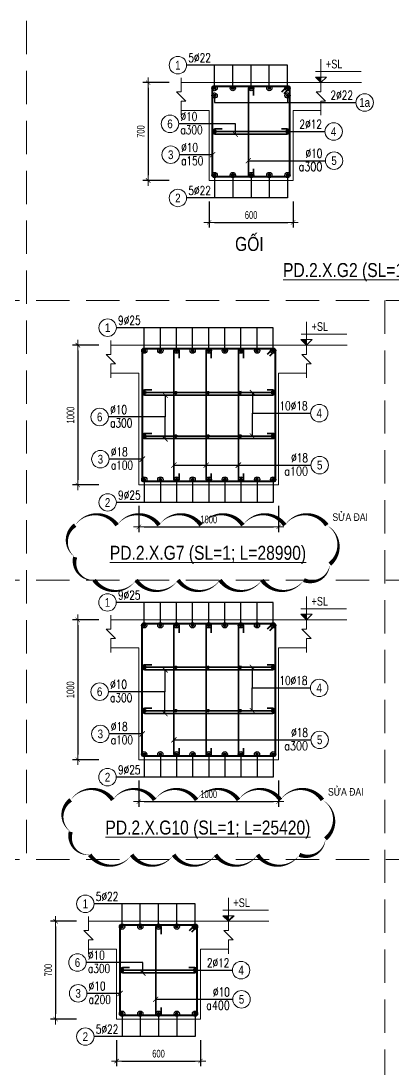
# Model space of a CAD drawing. Header units: millimetres. Extents: x 0 to 264070, y -218202 to 27271.
# Drawn here: x 230197 to 232858, y -173422 to -165923 of the extents above; entities that cross this region are included whole.
import ezdxf
from ezdxf.enums import TextEntityAlignment as Align

# ---------------------------------------------------------------- set-up
doc = ezdxf.new("R2010")
doc.units = ezdxf.units.MM
doc.header["$PDMODE"] = 3
doc.linetypes.add('HIDDEN2', pattern=[4.7625, 3.175, -1.5875])
doc.layers.get('0').update_dxf_attribs({"lineweight": 20})
doc.layers.get('Defpoints').update_dxf_attribs({"color": 151, "lineweight": 9})
for name, color, linetype, lineweight in [('00-TT.Text', 4, 'Continuous', 13), ('NDC_S_ANNO', 7, 'Continuous', 20), ('NDC_S_CONTINUOUS', 3, 'Continuous', 20), ('NDC_S_DIM', 1, 'Continuous', 15), ('NDC_S_HIDDEN', 8, 'HIDDEN2', 13), ('NDC_S_REBAR', 4, 'Continuous', 35), ('NDC_S_STIRRUP', 4, 'Continuous', 40), ('NDC_S_TEXT SYMBOL', 7, 'Continuous', 20), ('NDC_S_THIN LINE', 8, 'Continuous', 9), ('NDC_S_VN TEXT', 7, 'Continuous', 20)]:
    doc.layers.add(name, color=color, linetype=linetype, lineweight=lineweight)
doc.layers.add('2020-08-27', color=3, linetype='Continuous', lineweight=20, plot=False)
doc.styles.add('ARIAL', font='arial.ttf', dxfattribs={"width": 0.8})
doc.styles.add('NDC_ANNO', font='', dxfattribs={"width": 0.8})
doc.styles.add('NDC_DIM', font='', dxfattribs={"width": 0.75})
doc.styles.add('NDC_EN TXT', font='romans.shx', dxfattribs={"width": 0.8})
doc.styles.get('NDC_ANNO').set_extended_font_data('Dotum')
doc.styles.get('NDC_DIM').set_extended_font_data('Dotum')
doc.dimstyles.new('NDC_dim_25', dxfattribs={"dimscale": 25, "dimtxt": 2.2, "dimasz": 1.5, "dimexe": 1.5, "dimexo": 2.5, "dimgap": 1, "dimtad": 1, "dimdec": 0, "dimzin": 0, "dimdsep": 46, "dimtxsty": 'NDC_DIM', "dimblk": 'DIMMARK', "dimcen": 0.09, "dimdle": 1.2, "dimclrd": 1, "dimclre": 1, "dimclrt": 3, "dimadec": 0, "dimazin": 0, "dimtfac": 1, "dimtdec": 0, "dimtix": 1, "dimtofl": 0, "dimtmove": 0, "dimatfit": 3, "dimfxl": 6, "dimfxlon": 1, "dimtolj": 1, "dimtzin": 0, "dimarcsym": 0})

# ---------------------------------------------------------------- blocks, each defined once
blk = doc.blocks.new('kata_block_TD')
at = {"color": 6, "linetype": 'ByBlock', "lineweight": -2, "style": 'ARIAL', "width": 0.8}
blk.add_attdef('SECTDET2', text='', height=5, dxfattribs=at).set_placement((0, 7.97), align=Align.CENTER)
at = {"color": 0, "linetype": 'ByBlock', "lineweight": -2, "style": 'ARIAL', "width": 0.8}
blk.add_attdef('SECTDET1', text='', height=5, dxfattribs=at).set_placement((0, 1.47), align=Align.CENTER)
at = {"color": 3, "lineweight": 25, "style": 'ARIAL', "width": 0.8}
blk.add_attdef('SSCALE', text='', height=2.5, dxfattribs=at).set_placement((0, -4), align=Align.CENTER)
blk = doc.blocks.new('kata_block_CT')
at = {"layer": 'NDC_S_ANNO'}
blk.add_hatch(color=3, dxfattribs=at).paths.add_polyline_path([(0, 1.6), (-1.61, 1.6), (0, 0)])
at = {"layer": 'NDC_S_ANNO', "ltscale": 50}
h = blk.add_hatch(dxfattribs=at)
h.set_pattern_fill('ANSI31', color=256, scale=1.406, style=0)
h.paths.add_polyline_path([(0, 1.6), (0, 0), (1.61, 1.6)])
for p, q in [((-1.59, 3.14), (11.47, 3.14)), ((11.56, 0), (-1.64, 0))]:
    blk.add_line(p, q, dxfattribs=at)
for points in [[(0, 6.69), (0, 0)], [(0, 0), (-1.61, 1.6), (0, 1.6)], [(0, 0), (1.61, 1.6), (0, 1.6)]]:
    blk.add_lwpolyline(points, dxfattribs=at)
at = {"layer": 'NDC_S_ANNO', "color": 8, "ltscale": 50}
blk.add_lwpolyline([(0, 0), (-1.61, 1.6), (0, 1.6)], dxfattribs=at)
at = {"layer": 'NDC_S_TEXT SYMBOL', "color": 3, "style": 'NDC_ANNO', "width": 0.8}
blk.add_attdef('CT', (1.41, 4.07), '', height=2.5, dxfattribs=at)
blk = doc.blocks.new('DIMMARK')
at = {"layer": 'NDC_S_DIM', "color": 1}
blk.add_line((-1.5, 0), (1, 0), dxfattribs=at)
at = {"layer": 'NDC_S_DIM', "color": 2, "const_width": 0.1}
blk.add_lwpolyline([(-0.42, -0.42), (0.42, 0.42)], dxfattribs=at)
blk = doc.blocks.new('*D429')
at = {"layer": 'Defpoints', "color": 0, "transparency": 16777216}
for p in [(231542.9, -167064.6), (232142.9, -167064.6), (232142.9, -167364.6)]:
    blk.add_point(p, dxfattribs=at)
at = {"layer": 'NDC_S_DIM', "color": 1, "lineweight": -2, "transparency": 16777216}
for p, q in [((231542.9, -167214.6), (231542.9, -167402.1)), ((232142.9, -167214.6), (232142.9, -167402.1)), ((231580.4, -167364.6), (232105.4, -167364.6))]:
    blk.add_line(p, q, dxfattribs=at)
at = {"layer": 'NDC_S_DIM', "color": 1, "lineweight": -2, "transparency": 16777216, "xscale": 37.5, "yscale": 37.5, "zscale": 37.5, "rotation": 180}
blk.add_blockref('DIMMARK', (231542.9, -167364.6), dxfattribs=at)
at = {"layer": 'NDC_S_DIM', "color": 1, "lineweight": -2, "transparency": 16777216, "xscale": 37.5, "yscale": 37.5, "zscale": 37.5}
blk.add_blockref('DIMMARK', (232142.9, -167364.6), dxfattribs=at)
at = {"layer": 'NDC_S_DIM', "color": 3, "transparency": 16777216, "insert": (231842.9, -167312.1), "char_height": 55, "attachment_point": 5, "style": 'NDC_DIM'}
blk.add_mtext('\\A1;600', dxfattribs=at)
blk = doc.blocks.new('*D430')
at = {"layer": 'Defpoints', "color": 0, "transparency": 16777216}
for p in [(231612.6, -166364.6), (231106.6, -167064.6), (231612.6, -167064.6)]:
    blk.add_point(p, dxfattribs=at)
at = {"layer": 'NDC_S_DIM', "color": 1, "lineweight": -2, "transparency": 16777216}
for p, q in [((231256.6, -166364.6), (231069.1, -166364.6)), ((231106.6, -166402.1), (231106.6, -167027.1)), ((231256.6, -167064.6), (231069.1, -167064.6))]:
    blk.add_line(p, q, dxfattribs=at)
at = {"layer": 'NDC_S_DIM', "color": 1, "lineweight": -2, "transparency": 16777216, "xscale": 37.5, "yscale": 37.5, "zscale": 37.5}
for p, rotation in [((231106.6, -166364.6), 90), ((231106.6, -167064.6), 270)]:
    blk.add_blockref('DIMMARK', p, dxfattribs=dict(at, rotation=rotation))
at = {"layer": 'NDC_S_DIM', "color": 3, "transparency": 16777216, "insert": (231054.1, -166714.6), "char_height": 55, "attachment_point": 5, "rotation": 90, "style": 'NDC_DIM'}
blk.add_mtext('\\A1;700', dxfattribs=at)
blk = doc.blocks.new('kata_block_THEP')
at = {"layer": 'NDC_S_REBAR', "color": 0}
for p, q in [((-0.5, 0), (0.5, 0)), ((-0.35, 0.35), (0.35, -0.35)), ((0.35, 0.35), (-0.35, -0.35)), ((0, 0.5), (0, -0.5))]:
    blk.add_line(p, q, dxfattribs=at)
at = {"layer": 'NDC_S_REBAR', "color": 0, "const_width": 0.0833}
blk.add_lwpolyline([(-0.5, 0, 1), (0.5, 0, 1), (-0.5, 0, 1)], format="xyb", dxfattribs=at)
blk = doc.blocks.new('*U240')
blk.add_circle((-2.5, 0), 2.5)
at = {"layer": 'NDC_S_VN TEXT', "color": 3, "style": 'NDC_EN TXT', "width": 0.75}
blk.add_attdef('DK1', (0.5, 0.85), '', height=2.5, dxfattribs=at)
at = {"layer": 'NDC_S_VN TEXT', "color": 7, "style": 'ARIAL', "width": 0.8}
blk.add_attdef('SH2', text='', height=2.5, dxfattribs=at).set_placement((-2.5, 0), align=Align.MIDDLE)
blk = doc.blocks.new('*U241')
blk.add_circle((-2.5, 0), 2.5)
at = {"layer": 'NDC_S_VN TEXT', "color": 3, "style": 'NDC_EN TXT', "width": 0.75}
for tag, p in [('DK1', (0.5, 0.85)), ('KC1', (0.5, -2.97))]:
    blk.add_attdef(tag, p, '', height=2.5, dxfattribs=at)
at = {"layer": 'NDC_S_VN TEXT', "color": 7, "style": 'ARIAL', "width": 0.8}
blk.add_attdef('SH2', text='', height=2.5, dxfattribs=at).set_placement((-2.5, 0), align=Align.MIDDLE)
blk = doc.blocks.new('*U239')
blk.add_circle((2.5, 0), 2.5)
at = {"layer": 'NDC_S_VN TEXT', "color": 3, "style": 'NDC_EN TXT', "width": 0.75}
blk.add_attdef('DK2', text='', height=2.5, dxfattribs=at).set_placement((-0.85, 0.85), align=Align.RIGHT)
at = {"layer": 'NDC_S_VN TEXT', "color": 7, "style": 'ARIAL', "width": 0.8}
blk.add_attdef('SH3', text='', height=2.5, dxfattribs=at).set_placement((2.5, 0), align=Align.MIDDLE)
blk = doc.blocks.new('*U321')
blk.add_circle((2.5, 0), 2.5)
at = {"layer": 'NDC_S_VN TEXT', "color": 3, "style": 'NDC_EN TXT'}
for tag, width, p in [('DK2', 0.75, (-0.85, 0.85)), ('KC2', 0.8, (-0.85, -2.97))]:
    blk.add_attdef(tag, text='', height=2.5, dxfattribs=dict(at, width=width)).set_placement(p, align=Align.RIGHT)
at = {"layer": 'NDC_S_VN TEXT', "color": 7, "style": 'ARIAL', "width": 0.8}
blk.add_attdef('SH3', text='', height=2.5, dxfattribs=at).set_placement((2.5, 0), align=Align.MIDDLE)
blk = doc.blocks.new('*D451')
at = {"layer": 'Defpoints', "color": 0, "transparency": 16777216}
for p in [(231039.6, -171208.4), (232039.6, -171208.4), (232039.6, -171508.4)]:
    blk.add_point(p, dxfattribs=at)
at = {"layer": 'NDC_S_DIM', "color": 1, "lineweight": -2, "transparency": 16777216}
for p, q in [((231039.6, -171358.4), (231039.6, -171545.9)), ((232039.6, -171358.4), (232039.6, -171545.9)), ((231077.1, -171508.4), (232002.1, -171508.4))]:
    blk.add_line(p, q, dxfattribs=at)
at = {"layer": 'NDC_S_DIM', "color": 1, "lineweight": -2, "transparency": 16777216, "xscale": 37.5, "yscale": 37.5, "zscale": 37.5, "rotation": 180}
blk.add_blockref('DIMMARK', (231039.6, -171508.4), dxfattribs=at)
at = {"layer": 'NDC_S_DIM', "color": 1, "lineweight": -2, "transparency": 16777216, "xscale": 37.5, "yscale": 37.5, "zscale": 37.5}
blk.add_blockref('DIMMARK', (232039.6, -171508.4), dxfattribs=at)
at = {"layer": 'NDC_S_DIM', "color": 3, "transparency": 16777216, "insert": (231539.6, -171455.9), "char_height": 55, "attachment_point": 5, "style": 'NDC_DIM'}
blk.add_mtext('\\A1;1000', dxfattribs=at)
blk = doc.blocks.new('*D452')
at = {"layer": 'Defpoints', "color": 0, "transparency": 16777216}
for p in [(231109.3, -170208.4), (230603.3, -171208.4), (231109.3, -171208.4)]:
    blk.add_point(p, dxfattribs=at)
at = {"layer": 'NDC_S_DIM', "color": 1, "lineweight": -2, "transparency": 16777216}
for p, q in [((230753.3, -170208.4), (230565.8, -170208.4)), ((230603.3, -170245.9), (230603.3, -171170.9)), ((230753.3, -171208.4), (230565.8, -171208.4))]:
    blk.add_line(p, q, dxfattribs=at)
at = {"layer": 'NDC_S_DIM', "color": 1, "lineweight": -2, "transparency": 16777216, "xscale": 37.5, "yscale": 37.5, "zscale": 37.5}
for p, rotation in [((230603.3, -170208.4), 90), ((230603.3, -171208.4), 270)]:
    blk.add_blockref('DIMMARK', p, dxfattribs=dict(at, rotation=rotation))
at = {"layer": 'NDC_S_DIM', "color": 3, "transparency": 16777216, "insert": (230550.8, -170708.4), "char_height": 55, "attachment_point": 5, "rotation": 90, "style": 'NDC_DIM'}
blk.add_mtext('\\A1;1000', dxfattribs=at)
blk = doc.blocks.new('*D461')
at = {"layer": 'Defpoints', "color": 0, "transparency": 16777216}
for p in [(230881, -173064.6), (231481, -173064.6), (231481, -173364.6)]:
    blk.add_point(p, dxfattribs=at)
at = {"layer": 'NDC_S_DIM', "color": 1, "lineweight": -2, "transparency": 16777216}
for p, q in [((230881, -173214.6), (230881, -173402.1)), ((231481, -173214.6), (231481, -173402.1)), ((230918.5, -173364.6), (231443.5, -173364.6))]:
    blk.add_line(p, q, dxfattribs=at)
at = {"layer": 'NDC_S_DIM', "color": 1, "lineweight": -2, "transparency": 16777216, "xscale": 37.5, "yscale": 37.5, "zscale": 37.5, "rotation": 180}
blk.add_blockref('DIMMARK', (230881, -173364.6), dxfattribs=at)
at = {"layer": 'NDC_S_DIM', "color": 1, "lineweight": -2, "transparency": 16777216, "xscale": 37.5, "yscale": 37.5, "zscale": 37.5}
blk.add_blockref('DIMMARK', (231481, -173364.6), dxfattribs=at)
at = {"layer": 'NDC_S_DIM', "color": 3, "transparency": 16777216, "insert": (231181, -173312.1), "char_height": 55, "attachment_point": 5, "style": 'NDC_DIM'}
blk.add_mtext('\\A1;600', dxfattribs=at)
blk = doc.blocks.new('*D462')
at = {"layer": 'Defpoints', "color": 0, "transparency": 16777216}
for p in [(230950.6, -172364.6), (230444.6, -173064.6), (230950.6, -173064.6)]:
    blk.add_point(p, dxfattribs=at)
at = {"layer": 'NDC_S_DIM', "color": 1, "lineweight": -2, "transparency": 16777216}
for p, q in [((230594.6, -172364.6), (230407.1, -172364.6)), ((230444.6, -172402.1), (230444.6, -173027.1)), ((230594.6, -173064.6), (230407.1, -173064.6))]:
    blk.add_line(p, q, dxfattribs=at)
at = {"layer": 'NDC_S_DIM', "color": 1, "lineweight": -2, "transparency": 16777216, "xscale": 37.5, "yscale": 37.5, "zscale": 37.5}
for p, rotation in [((230444.6, -172364.6), 90), ((230444.6, -173064.6), 270)]:
    blk.add_blockref('DIMMARK', p, dxfattribs=dict(at, rotation=rotation))
at = {"layer": 'NDC_S_DIM', "color": 3, "transparency": 16777216, "insert": (230392.1, -172714.6), "char_height": 55, "attachment_point": 5, "rotation": 90, "style": 'NDC_DIM'}
blk.add_mtext('\\A1;700', dxfattribs=at)
blk = doc.blocks.new('*D912')
at = {"layer": 'Defpoints', "color": 0, "transparency": 16777216}
for p in [(231040.1, -169242.9), (232040.1, -169242.9), (232040.1, -169542.9)]:
    blk.add_point(p, dxfattribs=at)
at = {"layer": 'NDC_S_DIM', "color": 1, "lineweight": -2, "transparency": 16777216}
for p, q in [((231040.1, -169392.9), (231040.1, -169580.4)), ((232040.1, -169392.9), (232040.1, -169580.4)), ((231077.6, -169542.9), (232002.6, -169542.9))]:
    blk.add_line(p, q, dxfattribs=at)
at = {"layer": 'NDC_S_DIM', "color": 1, "lineweight": -2, "transparency": 16777216, "xscale": 37.5, "yscale": 37.5, "zscale": 37.5, "rotation": 180}
blk.add_blockref('DIMMARK', (231040.1, -169542.9), dxfattribs=at)
at = {"layer": 'NDC_S_DIM', "color": 1, "lineweight": -2, "transparency": 16777216, "xscale": 37.5, "yscale": 37.5, "zscale": 37.5}
blk.add_blockref('DIMMARK', (232040.1, -169542.9), dxfattribs=at)
at = {"layer": 'NDC_S_DIM', "color": 3, "transparency": 16777216, "insert": (231540.1, -169490.4), "char_height": 55, "attachment_point": 5, "style": 'NDC_DIM'}
blk.add_mtext('\\A1;1000', dxfattribs=at)
blk = doc.blocks.new('*D913')
at = {"layer": 'Defpoints', "color": 0, "transparency": 16777216}
for p in [(231109.8, -168242.9), (230603.8, -169242.9), (231109.8, -169242.9)]:
    blk.add_point(p, dxfattribs=at)
at = {"layer": 'NDC_S_DIM', "color": 1, "lineweight": -2, "transparency": 16777216}
for p, q in [((230753.8, -168242.9), (230566.3, -168242.9)), ((230603.8, -168280.4), (230603.8, -169205.4)), ((230753.8, -169242.9), (230566.3, -169242.9))]:
    blk.add_line(p, q, dxfattribs=at)
at = {"layer": 'NDC_S_DIM', "color": 1, "lineweight": -2, "transparency": 16777216, "xscale": 37.5, "yscale": 37.5, "zscale": 37.5}
for p, rotation in [((230603.8, -168242.9), 90), ((230603.8, -169242.9), 270)]:
    blk.add_blockref('DIMMARK', p, dxfattribs=dict(at, rotation=rotation))
at = {"layer": 'NDC_S_DIM', "color": 3, "transparency": 16777216, "insert": (230551.3, -168742.9), "char_height": 55, "attachment_point": 5, "rotation": 90, "style": 'NDC_DIM'}
blk.add_mtext('\\A1;1000', dxfattribs=at)

msp = doc.modelspace()

# ---------------------------------------------------------------- linework, layer by layer
at = {"layer": '2020-08-27'}
for points in [[(230584.5, -169530.7, 0, 30, -0.520567), (230884.5, -169530.7, 0, 30, -0.520567), (231184.5, -169530.7, 0, 30, -0.520567), (231484.5, -169530.7, 0, 30, -0.520567), (231784.5, -169530.7, 0, 30, -0.520567), (232084.5, -169530.7, 0, 30, -0.520567), (232384.5, -169530.7, 0, 30, -0.520567), (232406.1, -169809.1, 0, 30, -0.520567), (232220.3, -169923.4, 0, 30, -0.520567), (231920.3, -169923.4, 0, 30, -0.520567), (231620.3, -169923.4, 0, 30, -0.520567), (231320.3, -169923.4, 0, 30, -0.520567), (231020.3, -169923.4, 0, 30, -0.520567), (230720.3, -169923.4, 0, 30, -0.520567), (230584.5, -169759.3, 0, 30, -0.520567)], [(230553, -171496.3, 0, 30, -0.520567), (230853, -171496.3, 0, 30, -0.520567), (231153, -171496.3, 0, 30, -0.520567), (231453, -171496.3, 0, 30, -0.520567), (231753, -171496.3, 0, 30, -0.520567), (232053, -171496.3, 0, 30, -0.520567), (232353, -171496.3, 0, 30, -0.520567), (232374.5, -171774.7, 0, 30, -0.520567), (232188.8, -171889, 0, 30, -0.520567), (231888.8, -171889, 0, 30, -0.520567), (231588.8, -171889, 0, 30, -0.520567), (231288.8, -171889, 0, 30, -0.520567), (230988.8, -171889, 0, 30, -0.520567), (230688.8, -171889, 0, 30, -0.520567), (230553, -171724.8, 0, 30, -0.520567)]]:
    msp.add_lwpolyline(points, format="xyseb", close=True, dxfattribs=at)
at = {"layer": 'NDC_S_CONTINUOUS'}
for points in [[(231342.9, -166364.6), (231542.9, -166364.6), (231542.9, -166364.6), (232142.9, -166364.6), (232142.9, -166364.6), (232342.9, -166364.6)], [(231342.9, -166564.6), (231542.9, -166564.6), (231542.9, -167064.6), (232142.9, -167064.6), (232142.9, -166564.6), (232342.9, -166564.6)], [(230840.1, -168242.9), (231040.1, -168242.9), (231040.1, -168242.9), (232040.1, -168242.9), (232040.1, -168242.9), (232240.1, -168242.9)], [(230840.1, -168442.9), (231040.1, -168442.9), (231040.1, -169242.9), (232040.1, -169242.9), (232040.1, -168442.9), (232240.1, -168442.9)], [(230839.6, -170208.4), (231039.6, -170208.4), (231039.6, -170208.4), (232039.6, -170208.4), (232039.6, -170208.4), (232239.6, -170208.4)], [(230839.6, -170408.4), (231039.6, -170408.4), (231039.6, -171208.4), (232039.6, -171208.4), (232039.6, -170408.4), (232239.6, -170408.4)], [(230681, -172364.6), (230881, -172364.6), (230881, -172364.6), (231481, -172364.6), (231481, -172364.6), (231681, -172364.6)], [(230681, -172564.6), (230881, -172564.6), (230881, -173064.6), (231481, -173064.6), (231481, -172564.6), (231681, -172564.6)]]:
    msp.add_lwpolyline(points, dxfattribs=at)
at = {"layer": 'NDC_S_DIM'}
for centre in [(231581.9, -166457.1), (232103.9, -166457.1)]:
    msp.add_circle(centre, 18.8, dxfattribs=at)
at = {"layer": 'NDC_S_HIDDEN', "ltscale": 75}
for p, q in [((230237.4, -165923.4), (230237.4, -171923.4)), ((243045, -167923.4), (225114.4, -167923.4)), ((232798.9, -167923.4), (232798.9, -179923.4)), ((243045, -169923.4), (225114.4, -169923.4)), ((243045, -171923.4), (225114.4, -171923.4))]:
    msp.add_line(p, q, dxfattribs=at)
at = {"layer": 'NDC_S_REBAR'}
for points in [[(231861.3, -166456.9), (231861.3, -166408, 1), (231824.4, -166408), (231824.4, -167021.1, 1), (231861.3, -167021.1), (231861.3, -166981.9, -0.414214)], [(231635.3, -166696.1), (231586.4, -166696.1, 1), (231586.4, -166733), (232099.5, -166733, 1), (232099.5, -166696.1), (232060.2, -166696.1, -0.414214)], [(231328, -168335.2), (231328, -168286.3, 1), (231291.1, -168286.3), (231291.1, -169199.4, 1), (231328, -169199.4), (231328, -169160.2, -0.414214)], [(231558.5, -168335.2), (231558.5, -168286.3, 1), (231521.6, -168286.3), (231521.6, -169199.4, 1), (231558.5, -169199.4), (231558.5, -169160.2, -0.414214)], [(231789, -168335.2), (231789, -168286.3, 1), (231752.1, -168286.3), (231752.1, -169199.4, 1), (231789, -169199.4), (231789, -169160.2, -0.414214)], [(231132.4, -168563.4), (231083.5, -168563.4, 1), (231083.5, -168600.3), (231996.6, -168600.3, 1), (231996.6, -168563.4), (231957.4, -168563.4, -0.414214)], [(231132.4, -168874.4), (231083.5, -168874.4, 1), (231083.5, -168911.3), (231996.6, -168911.3, 1), (231996.6, -168874.4), (231957.4, -168874.4, -0.414214)], [(231327.6, -170300.8), (231327.6, -170251.9, 1), (231290.7, -170251.9), (231290.7, -171165, 1), (231327.6, -171165), (231327.6, -171125.7, -0.414214)], [(231558.1, -170300.8), (231558.1, -170251.9, 1), (231521.2, -170251.9), (231521.2, -171165, 1), (231558.1, -171165), (231558.1, -171125.7, -0.414214)], [(231788.6, -170300.8), (231788.6, -170251.9, 1), (231751.7, -170251.9), (231751.7, -171165, 1), (231788.6, -171165), (231788.6, -171125.7, -0.414214)], [(231132, -170529), (231083.1, -170529, 1), (231083.1, -170565.9), (231996.2, -170565.9, 1), (231996.2, -170529), (231956.9, -170529, -0.414214)], [(231132, -170840), (231083.1, -170840, 1), (231083.1, -170876.9), (231996.2, -170876.9, 1), (231996.2, -170840), (231956.9, -170840, -0.414214)], [(231199.3, -172456.9), (231199.3, -172408, 1), (231162.5, -172408), (231162.5, -173021.1, 1), (231199.3, -173021.1), (231199.3, -172981.9, -0.414214)], [(230973.3, -172696.1), (230924.4, -172696.1, 1), (230924.4, -172733), (231437.5, -172733, 1), (231437.5, -172696.1), (231398.3, -172696.1, -0.414214)]]:
    msp.add_lwpolyline(points, format="xyb", dxfattribs=at)
at = {"layer": 'NDC_S_STIRRUP'}
for points in [[(232063.9, -166429.6), (232103.9, -166389.6, -0.414214), (232117.9, -166403.6), (232117.9, -167025.6, -0.414214), (232103.9, -167039.6), (231581.9, -167039.6, -0.414214), (231567.9, -167025.6), (231567.9, -166403.6, -0.414214), (231581.9, -166389.6), (232103.9, -166389.6, -0.414214), (232117.9, -166403.6), (232077.9, -166443.6)], [(231961.1, -168307.9), (232001.1, -168267.9, -0.414214), (232015.1, -168281.9), (232015.1, -169203.9, -0.414214), (232001.1, -169217.9), (231079.1, -169217.9, -0.414214), (231065.1, -169203.9), (231065.1, -168281.9, -0.414214), (231079.1, -168267.9), (232001.1, -168267.9, -0.414214), (232015.1, -168281.9), (231975.1, -168321.9)], [(231960.6, -170273.4), (232000.6, -170233.4, -0.414214), (232014.6, -170247.4), (232014.6, -171169.4, -0.414214), (232000.6, -171183.4), (231078.6, -171183.4, -0.414214), (231064.6, -171169.4), (231064.6, -170247.4, -0.414214), (231078.6, -170233.4), (232000.6, -170233.4, -0.414214), (232014.6, -170247.4), (231974.6, -170287.4)], [(231402, -172429.6), (231442, -172389.6, -0.414214), (231456, -172403.6), (231456, -173025.6, -0.414214), (231442, -173039.6), (230920, -173039.6, -0.414214), (230906, -173025.6), (230906, -172403.6, -0.414214), (230920, -172389.6), (231442, -172389.6, -0.414214), (231456, -172403.6), (231416, -172443.6)]]:
    msp.add_lwpolyline(points, format="xyb", dxfattribs=at)
at = {"layer": 'NDC_S_THIN LINE'}
for points in [[(231342.9, -166597.9), (231342.9, -166497.9), (231376.3, -166497.9), (231309.6, -166431.2), (231342.9, -166431.2), (231342.9, -166331.2)], [(232342.9, -166597.9), (232342.9, -166497.9), (232376.3, -166497.9), (232309.6, -166431.2), (232342.9, -166431.2), (232342.9, -166331.2)], [(230840.1, -168476.2), (230840.1, -168376.2), (230873.4, -168376.2), (230806.7, -168309.5), (230840.1, -168309.5), (230840.1, -168209.5)], [(232240.1, -168476.2), (232240.1, -168376.2), (232273.4, -168376.2), (232206.7, -168309.5), (232240.1, -168309.5), (232240.1, -168209.5)], [(230839.6, -170441.8), (230839.6, -170341.8), (230873, -170341.8), (230806.3, -170275.1), (230839.6, -170275.1), (230839.6, -170175.1)], [(232239.6, -170441.8), (232239.6, -170341.8), (232273, -170341.8), (232206.3, -170275.1), (232239.6, -170275.1), (232239.6, -170175.1)], [(230681, -172597.9), (230681, -172497.9), (230714.3, -172497.9), (230647.6, -172431.2), (230681, -172431.2), (230681, -172331.2)], [(231681, -172597.9), (231681, -172497.9), (231714.3, -172497.9), (231647.6, -172431.2), (231681, -172431.2), (231681, -172331.2)]]:
    msp.add_lwpolyline(points, dxfattribs=at)

# ---------------------------------------------------------------- block references
at = {"layer": 'NDC_S_REBAR', "color": 3, "xscale": 22, "yscale": 22, "zscale": 22}
for p in [(231581.9, -166403.6), (231581.9, -166457.1), (231581.9, -166714.6), (231581.9, -167025.6), (231079.1, -168281.9), (231079.1, -168581.9), (231305.1, -168581.9), (231535.6, -168581.9), (231766.1, -168581.9), (231079.1, -169203.9), (231078.6, -170247.4), (231078.6, -170547.4), (231305.1, -170547), (231535.6, -170547), (231766.1, -170547), (231078.6, -171169.4)]:
    msp.add_blockref('kata_block_THEP', p, dxfattribs=at)
at = {"layer": 'NDC_S_REBAR', "xscale": 22, "yscale": 22, "zscale": 22}
for p in [(231712.4, -166403.6), (231842.9, -166403.6), (231973.4, -166403.6), (232103.9, -166403.6), (232103.9, -166457.1), (232103.9, -166714.6), (231712.4, -167025.6), (231842.9, -167025.6), (231973.4, -167025.6), (232103.9, -167025.6), (231194.3, -168281.9), (231309.6, -168281.9), (231424.8, -168281.9), (231540.1, -168281.9), (231655.3, -168281.9), (231770.6, -168281.9), (231885.8, -168281.9), (232001.1, -168281.9), (232001.1, -168581.9), (231079.1, -168892.9), (231305.1, -168892.9), (231535.6, -168892.9), (231766.1, -168892.9), (232001.1, -168892.9), (231194.3, -169203.9), (231309.6, -169203.9), (231424.8, -169203.9), (231540.1, -169203.9), (231655.3, -169203.9), (231770.6, -169203.9), (231885.8, -169203.9), (232001.1, -169203.9), (231193.9, -170247.4), (231309.1, -170247.4), (231424.4, -170247.4), (231539.6, -170247.4), (231654.9, -170247.4), (231770.1, -170247.4), (231885.4, -170247.4), (232000.6, -170247.4), (232000.6, -170547.4), (231078.6, -170858.4), (231305.1, -170858), (231535.6, -170858), (231766.1, -170858), (232000.6, -170858.4), (231193.9, -171169.4), (231309.1, -171169.4), (231424.4, -171169.4), (231539.6, -171169.4), (231654.9, -171169.4), (231770.1, -171169.4), (231885.4, -171169.4), (232000.6, -171169.4), (230920, -172403.6), (231050.5, -172403.6), (231181, -172403.6), (231311.5, -172403.6), (231442, -172403.6), (230920, -172714.6), (231442, -172714.6), (230920, -173025.6), (231050.5, -173025.6), (231181, -173025.6), (231311.5, -173025.6), (231442, -173025.6)]:
    msp.add_blockref('kata_block_THEP', p, dxfattribs=at)
at = {"layer": 'NDC_S_THIN LINE', "xscale": 25, "yscale": 25, "zscale": 25}
for name, p, values in [('*U240', (231381.9, -166239.6), {'SH2': '1', 'DK1': '5%%c22'}), ('*U239', (232592.9, -166507.1), {'SH3': '1a', 'DK2': '2%%c22'}), ('*U241', (231325.4, -166659.6), {'SH2': '6', 'DK1': '%%c10', 'KC1': 'a300'}), ('*U239', (232370.8, -166714.6), {'SH3': '4', 'DK2': '2%%c12'}), ('*U241', (231330.4, -166880.4), {'SH2': '3', 'DK1': '%%c10', 'KC1': 'a150'}), ('*U321', (232374, -166923), {'SH3': '5', 'DK2': '%%c10', 'KC2': 'a300'}), ('*U240', (231381.9, -167189.6), {'SH2': '2', 'DK1': '5%%c22'}), ('*U240', (230879.1, -168117.9), {'SH2': '1', 'DK1': '9%%c25'}), ('*U241', (230822.6, -168756.6), {'SH2': '6', 'DK1': '%%c10', 'KC1': 'a300'}), ('*U239', (232268, -168729.4), {'SH3': '4', 'DK2': '10%%c18'}), ('*U241', (230827.6, -169058.7), {'SH2': '3', 'DK1': '%%c18', 'KC1': 'a100'}), ('*U321', (232271.1, -169101.3), {'SH3': '5', 'DK2': '%%c18', 'KC2': 'a100'}), ('*U240', (230879.1, -169367.9), {'SH2': '2', 'DK1': '9%%c25'}), ('*U240', (230878.6, -170083.4), {'SH2': '1', 'DK1': '9%%c25'}), ('*U241', (230822.1, -170722.1), {'SH2': '6', 'DK1': '%%c10', 'KC1': 'a300'}), ('*U239', (232267.5, -170695), {'SH3': '4', 'DK2': '10%%c18'}), ('*U241', (230827.1, -171024.2), {'SH2': '3', 'DK1': '%%c18', 'KC1': 'a100'}), ('*U321', (232270.7, -171066.9), {'SH3': '5', 'DK2': '%%c18', 'KC2': 'a300'}), ('*U240', (230878.6, -171333.4), {'SH2': '2', 'DK1': '9%%c25'}), ('*U240', (230720, -172239.6), {'SH2': '1', 'DK1': '5%%c22'}), ('*U241', (230663.5, -172659.6), {'SH2': '6', 'DK1': '%%c10', 'KC1': 'a300'}), ('*U239', (231708.9, -172714.6), {'SH3': '4', 'DK2': '2%%c12'}), ('*U241', (230668.5, -172880.4), {'SH2': '3', 'DK1': '%%c10', 'KC1': 'a200'}), ('*U321', (231712, -172923), {'SH3': '5', 'DK2': '%%c10', 'KC2': 'a400'}), ('*U240', (230720, -173189.6), {'SH2': '2', 'DK1': '5%%c22'})]:
    msp.add_blockref(name, p, dxfattribs=at).add_auto_attribs(values)
at = {"layer": 'NDC_S_VN TEXT', "xscale": 25, "yscale": 25, "zscale": 25}
for p in [(232342.9, -166364.6), (232240.1, -168242.9), (232239.6, -170208.4), (231681, -172364.6)]:
    msp.add_blockref('kata_block_CT', p, dxfattribs=at).add_auto_attribs({'CT': '+SL'})
at = {"layer": 'NDC_S_VN TEXT'}
ref = msp.add_blockref('kata_block_TD', (231830.7, -167598.2), dxfattribs=dict(at, xscale=20, yscale=20, zscale=20))
ref.add_attrib('SECTDET1', 'GỐI', dxfattribs={"layer": '0', "color": 0, "linetype": 'ByBlock', "lineweight": -2, "height": 100, "style": 'ARIAL', "width": 0.8}).set_placement((231830.7, -167568.8), align=Align.CENTER)
ref = msp.add_blockref('kata_block_TD', (232773.2, -167784.9), dxfattribs=dict(at, xscale=20, yscale=20, zscale=20))
ref.add_attrib('SECTDET1', '%%uPD.2.X.G2 (SL=1; L=32500)', dxfattribs={"layer": '0', "color": 0, "linetype": 'ByBlock', "lineweight": -2, "height": 100, "style": 'ARIAL', "width": 0.8}).set_placement((232773.2, -167755.5), align=Align.CENTER)
ref = msp.add_blockref('kata_block_TD', (231534.4, -169807.8), dxfattribs=dict(at, xscale=20, yscale=20, zscale=20))
ref.add_attrib('SECTDET1', '%%uPD.2.X.G7 (SL=1; L=28990)', dxfattribs={"layer": '0', "color": 0, "linetype": 'ByBlock', "lineweight": -2, "height": 100, "style": 'ARIAL', "width": 0.8}).set_placement((231534.4, -169778.3), align=Align.CENTER)
ref = msp.add_blockref('kata_block_TD', (231534, -171773.3), dxfattribs=dict(at, xscale=20, yscale=20, zscale=20))
ref.add_attrib('SECTDET1', '%%uPD.2.X.G10 (SL=1; L=25420)', dxfattribs={"layer": '0', "color": 0, "linetype": 'ByBlock', "lineweight": -2, "height": 100, "style": 'ARIAL', "width": 0.8}).set_placement((231534, -171743.9), align=Align.CENTER)

# ---------------------------------------------------------------- texts
at = {"layer": '00-TT.Text', "color": 3, "style": 'ARIAL', "width": 0.8}
for p in [(232424.7, -169500.5), (232393.2, -171466.1)]:
    msp.add_text('SỬA ĐAI', height=55, dxfattribs=at).set_placement(p)

# ---------------------------------------------------------------- dimensions: what is measured, and where the dimension line sits
at = {"layer": 'NDC_S_DIM'}
for base, p1, p2, picture, middle in [((231106.6, -167064.6), (231612.6, -166364.6), (231612.6, -167064.6), '*D430', (231054.1, -166714.6)), ((230603.8, -169242.9), (231109.8, -168242.9), (231109.8, -169242.9), '*D913', (230551.3, -168742.9)), ((230603.3, -171208.4), (231109.3, -170208.4), (231109.3, -171208.4), '*D452', (230550.8, -170708.4)), ((230444.6, -173064.6), (230950.6, -172364.6), (230950.6, -173064.6), '*D462', (230392.1, -172714.6))]:
    dim = msp.add_linear_dim(base=base, p1=p1, p2=p2, angle=270, dimstyle='NDC_dim_25', dxfattribs=at)
    dim.commit()
    dim.dimension.update_dxf_attribs({"geometry": picture, "text_midpoint": middle})
for base, p1, p2, picture, middle in [((232142.9, -167364.6), (231542.9, -167064.6), (232142.9, -167064.6), '*D429', (231842.9, -167312.1)), ((232040.1, -169542.9), (231040.1, -169242.9), (232040.1, -169242.9), '*D912', (231540.1, -169490.4)), ((232039.6, -171508.4), (231039.6, -171208.4), (232039.6, -171208.4), '*D451', (231539.6, -171455.9)), ((231481, -173364.6), (230881, -173064.6), (231481, -173064.6), '*D461', (231181, -173312.1))]:
    dim = msp.add_linear_dim(base=base, p1=p1, p2=p2, dimstyle='NDC_dim_25', dxfattribs=at)
    dim.commit()
    dim.dimension.update_dxf_attribs({"geometry": picture, "text_midpoint": middle})

# ---------------------------------------------------------------- leaders
at = {"layer": 'NDC_S_THIN LINE'}
for points, override in [([(231581.9, -166403.6), (231581.9, -166239.6), (231381.9, -166239.6)], {"dimldrblk": 'DotBlank'}), ([(231712.4, -166403.6), (231712.4, -166239.6), (231381.9, -166239.6)], {"dimldrblk": 'DotBlank'}), ([(231842.9, -166403.6), (231842.9, -166239.6), (231381.9, -166239.6)], {"dimldrblk": 'DotBlank'}), ([(231973.4, -166403.6), (231973.4, -166239.6), (231381.9, -166239.6)], {"dimldrblk": 'DotBlank'}), ([(232103.9, -166403.6), (232103.9, -166239.6), (231381.9, -166239.6)], {"dimldrblk": 'DotBlank'}), ([(231581.9, -166457.1), (231581.9, -166507.1), (232592.9, -166507.1)], {"dimldrblk": 'DotBlank'}), ([(232103.9, -166457.1), (232103.9, -166507.1), (232592.9, -166507.1)], {"dimldrblk": 'DotBlank'}), ([(231730.3, -166734.6), (231730.3, -166659.6), (231325.4, -166659.6)], {"dimldrblk": 'ArchTick'}), ([(231581.9, -166714.6), (232109.9, -166714.6)], {"dimasz": 1, "dimldrblk": 'DotBlank'}), ([(232103.9, -166714.6), (231581.9, -166714.6)], {"dimasz": 1, "dimldrblk": 'DotBlank'}), ([(232103.9, -166714.6), (232370.8, -166714.6)], {"dimldrblk": 'DotSmall'}), ([(231567.9, -166880.4), (231330.4, -166880.4)], {"dimldrblk": 'ArchTick'}), ([(231822.9, -166923), (232374, -166923)], {"dimldrblk": 'ArchTick'}), ([(231581.9, -167025.6), (231581.9, -167189.6), (231381.9, -167189.6)], {"dimldrblk": 'DotBlank'}), ([(231712.4, -167025.6), (231712.4, -167189.6), (231381.9, -167189.6)], {"dimldrblk": 'DotBlank'}), ([(231842.9, -167025.6), (231842.9, -167189.6), (231381.9, -167189.6)], {"dimldrblk": 'DotBlank'}), ([(231973.4, -167025.6), (231973.4, -167189.6), (231381.9, -167189.6)], {"dimldrblk": 'DotBlank'}), ([(232103.9, -167025.6), (232103.9, -167189.6), (231381.9, -167189.6)], {"dimldrblk": 'DotBlank'}), ([(231079.1, -168281.9), (231079.1, -168117.9), (230879.1, -168117.9)], {"dimldrblk": 'DotBlank'}), ([(231194.3, -168281.9), (231194.3, -168117.9), (230879.1, -168117.9)], {"dimldrblk": 'DotBlank'}), ([(232001.1, -168281.9), (232001.1, -168117.9), (230879.1, -168117.9)], {"dimldrblk": 'DotBlank'}), ([(231309.6, -168281.9), (231309.6, -168117.9), (230994.3, -168117.9)], {"dimldrblk": 'DotBlank'}), ([(231424.8, -168281.9), (231424.8, -168117.9), (231109.6, -168117.9)], {"dimldrblk": 'DotBlank'}), ([(231540.1, -168281.9), (231540.1, -168117.9), (231224.8, -168117.9)], {"dimldrblk": 'DotBlank'}), ([(231655.3, -168281.9), (231655.3, -168117.9), (231340.1, -168117.9)], {"dimldrblk": 'DotBlank'}), ([(231770.6, -168281.9), (231770.6, -168117.9), (231455.3, -168117.9)], {"dimldrblk": 'DotBlank'}), ([(231885.8, -168281.9), (231885.8, -168117.9), (231570.6, -168117.9)], {"dimldrblk": 'DotBlank'}), ([(231852.1, -168581.9), (231852.1, -168729.4), (232268, -168729.4)], {"dimldrblk": 'ArchTick'}), ([(231227.4, -168600.3), (231227.4, -168756.6), (230822.6, -168756.6)], {"dimldrblk": 'ArchTick'}), ([(231079.1, -168581.9), (232007.1, -168581.9)], {"dimasz": 1, "dimldrblk": 'DotBlank'}), ([(232001.1, -168581.9), (231079.1, -168581.9)], {"dimasz": 1, "dimldrblk": 'DotBlank'}), ([(231227.4, -168912.9), (231227.4, -168756.6), (230822.6, -168756.6)], {"dimldrblk": 'ArchTick'}), ([(231852.1, -168892.9), (231852.1, -168729.4), (232268, -168729.4)], {"dimldrblk": 'ArchTick'}), ([(231079.1, -168892.9), (232007.1, -168892.9)], {"dimasz": 1, "dimldrblk": 'DotBlank'}), ([(232001.1, -168892.9), (231079.1, -168892.9)], {"dimasz": 1, "dimldrblk": 'DotBlank'}), ([(231065.1, -169058.7), (230827.6, -169058.7)], {"dimldrblk": 'ArchTick'}), ([(231291.1, -169101.3), (232271.1, -169101.3)], {"dimldrblk": 'ArchTick'}), ([(231521.6, -169101.3), (232271.1, -169101.3)], {"dimldrblk": 'ArchTick'}), ([(231752.1, -169101.3), (232249.9, -169101.3)], {"dimldrblk": 'ArchTick'}), ([(231079.1, -169203.9), (231079.1, -169367.9), (230879.1, -169367.9)], {"dimldrblk": 'DotBlank'}), ([(231194.3, -169203.9), (231194.3, -169367.9), (230879.1, -169367.9)], {"dimldrblk": 'DotBlank'}), ([(232001.1, -169203.9), (232001.1, -169367.9), (230879.1, -169367.9)], {"dimldrblk": 'DotBlank'}), ([(231309.6, -169203.9), (231309.6, -169367.9), (230994.3, -169367.9)], {"dimldrblk": 'DotBlank'}), ([(231424.8, -169203.9), (231424.8, -169367.9), (231109.6, -169367.9)], {"dimldrblk": 'DotBlank'}), ([(231540.1, -169203.9), (231540.1, -169367.9), (231224.8, -169367.9)], {"dimldrblk": 'DotBlank'}), ([(231655.3, -169203.9), (231655.3, -169367.9), (231340.1, -169367.9)], {"dimldrblk": 'DotBlank'}), ([(231770.6, -169203.9), (231770.6, -169367.9), (231455.3, -169367.9)], {"dimldrblk": 'DotBlank'}), ([(231885.8, -169203.9), (231885.8, -169367.9), (231570.6, -169367.9)], {"dimldrblk": 'DotBlank'}), ([(231078.6, -170247.4), (231078.6, -170083.4), (230878.6, -170083.4)], {"dimldrblk": 'DotBlank'}), ([(231193.9, -170247.4), (231193.9, -170083.4), (230878.6, -170083.4)], {"dimldrblk": 'DotBlank'}), ([(232000.6, -170247.4), (232000.6, -170083.4), (230878.6, -170083.4)], {"dimldrblk": 'DotBlank'}), ([(231309.1, -170247.4), (231309.1, -170083.4), (230993.9, -170083.4)], {"dimldrblk": 'DotBlank'}), ([(231424.4, -170247.4), (231424.4, -170083.4), (231109.1, -170083.4)], {"dimldrblk": 'DotBlank'}), ([(231539.6, -170247.4), (231539.6, -170083.4), (231224.4, -170083.4)], {"dimldrblk": 'DotBlank'}), ([(231654.9, -170247.4), (231654.9, -170083.4), (231339.6, -170083.4)], {"dimldrblk": 'DotBlank'}), ([(231770.1, -170247.4), (231770.1, -170083.4), (231454.9, -170083.4)], {"dimldrblk": 'DotBlank'}), ([(231885.4, -170247.4), (231885.4, -170083.4), (231570.1, -170083.4)], {"dimldrblk": 'DotBlank'}), ([(231227, -170565.9), (231227, -170722.1), (230822.1, -170722.1)], {"dimldrblk": 'ArchTick'}), ([(231078.6, -170547.4), (232006.6, -170547.4)], {"dimasz": 1, "dimldrblk": 'DotBlank'}), ([(232000.6, -170547.4), (231078.6, -170547.4)], {"dimasz": 1, "dimldrblk": 'DotBlank'}), ([(231851.7, -170547.4), (231851.7, -170695), (232267.5, -170695)], {"dimldrblk": 'ArchTick'}), ([(231227, -170878.4), (231227, -170722.1), (230822.1, -170722.1)], {"dimldrblk": 'ArchTick'}), ([(231851.7, -170858.4), (231851.7, -170695), (232267.5, -170695)], {"dimldrblk": 'ArchTick'}), ([(231078.6, -170858.4), (232006.6, -170858.4)], {"dimasz": 1, "dimldrblk": 'DotBlank'}), ([(232000.6, -170858.4), (231078.6, -170858.4)], {"dimasz": 1, "dimldrblk": 'DotBlank'}), ([(231064.6, -171024.2), (230827.1, -171024.2)], {"dimldrblk": 'ArchTick'}), ([(231290.7, -171066.9), (232270.7, -171066.9)], {"dimldrblk": 'ArchTick'}), ([(231078.6, -171169.4), (231078.6, -171333.4), (230878.6, -171333.4)], {"dimldrblk": 'DotBlank'}), ([(231193.9, -171169.4), (231193.9, -171333.4), (230878.6, -171333.4)], {"dimldrblk": 'DotBlank'}), ([(232000.6, -171169.4), (232000.6, -171333.4), (230878.6, -171333.4)], {"dimldrblk": 'DotBlank'}), ([(231309.1, -171169.4), (231309.1, -171333.4), (230993.9, -171333.4)], {"dimldrblk": 'DotBlank'}), ([(231424.4, -171169.4), (231424.4, -171333.4), (231109.1, -171333.4)], {"dimldrblk": 'DotBlank'}), ([(231539.6, -171169.4), (231539.6, -171333.4), (231224.4, -171333.4)], {"dimldrblk": 'DotBlank'}), ([(231654.9, -171169.4), (231654.9, -171333.4), (231339.6, -171333.4)], {"dimldrblk": 'DotBlank'}), ([(231770.1, -171169.4), (231770.1, -171333.4), (231454.9, -171333.4)], {"dimldrblk": 'DotBlank'}), ([(231885.4, -171169.4), (231885.4, -171333.4), (231570.1, -171333.4)], {"dimldrblk": 'DotBlank'}), ([(230920, -172403.6), (230920, -172239.6), (230720, -172239.6)], {"dimldrblk": 'DotBlank'}), ([(231050.5, -172403.6), (231050.5, -172239.6), (230720, -172239.6)], {"dimldrblk": 'DotBlank'}), ([(231181, -172403.6), (231181, -172239.6), (230720, -172239.6)], {"dimldrblk": 'DotBlank'}), ([(231311.5, -172403.6), (231311.5, -172239.6), (230720, -172239.6)], {"dimldrblk": 'DotBlank'}), ([(231442, -172403.6), (231442, -172239.6), (230720, -172239.6)], {"dimldrblk": 'DotBlank'}), ([(231068.3, -172734.6), (231068.3, -172659.6), (230663.5, -172659.6)], {"dimldrblk": 'ArchTick'}), ([(230920, -172714.6), (231448, -172714.6)], {"dimasz": 1, "dimldrblk": 'DotBlank'}), ([(231442, -172714.6), (230920, -172714.6)], {"dimasz": 1, "dimldrblk": 'DotBlank'}), ([(231442, -172714.6), (231708.9, -172714.6)], {"dimldrblk": 'DotSmall'}), ([(230906, -172880.4), (230668.5, -172880.4)], {"dimldrblk": 'ArchTick'}), ([(231161, -172923), (231712, -172923)], {"dimldrblk": 'ArchTick'}), ([(230920, -173025.6), (230920, -173189.6), (230720, -173189.6)], {"dimldrblk": 'DotBlank'}), ([(231050.5, -173025.6), (231050.5, -173189.6), (230720, -173189.6)], {"dimldrblk": 'DotBlank'}), ([(231181, -173025.6), (231181, -173189.6), (230720, -173189.6)], {"dimldrblk": 'DotBlank'}), ([(231311.5, -173025.6), (231311.5, -173189.6), (230720, -173189.6)], {"dimldrblk": 'DotBlank'}), ([(231442, -173025.6), (231442, -173189.6), (230720, -173189.6)], {"dimldrblk": 'DotBlank'})]:
    msp.add_leader(points, dimstyle='NDC_dim_25', override=override, dxfattribs=at)

doc.saveas('drawing.dxf')
